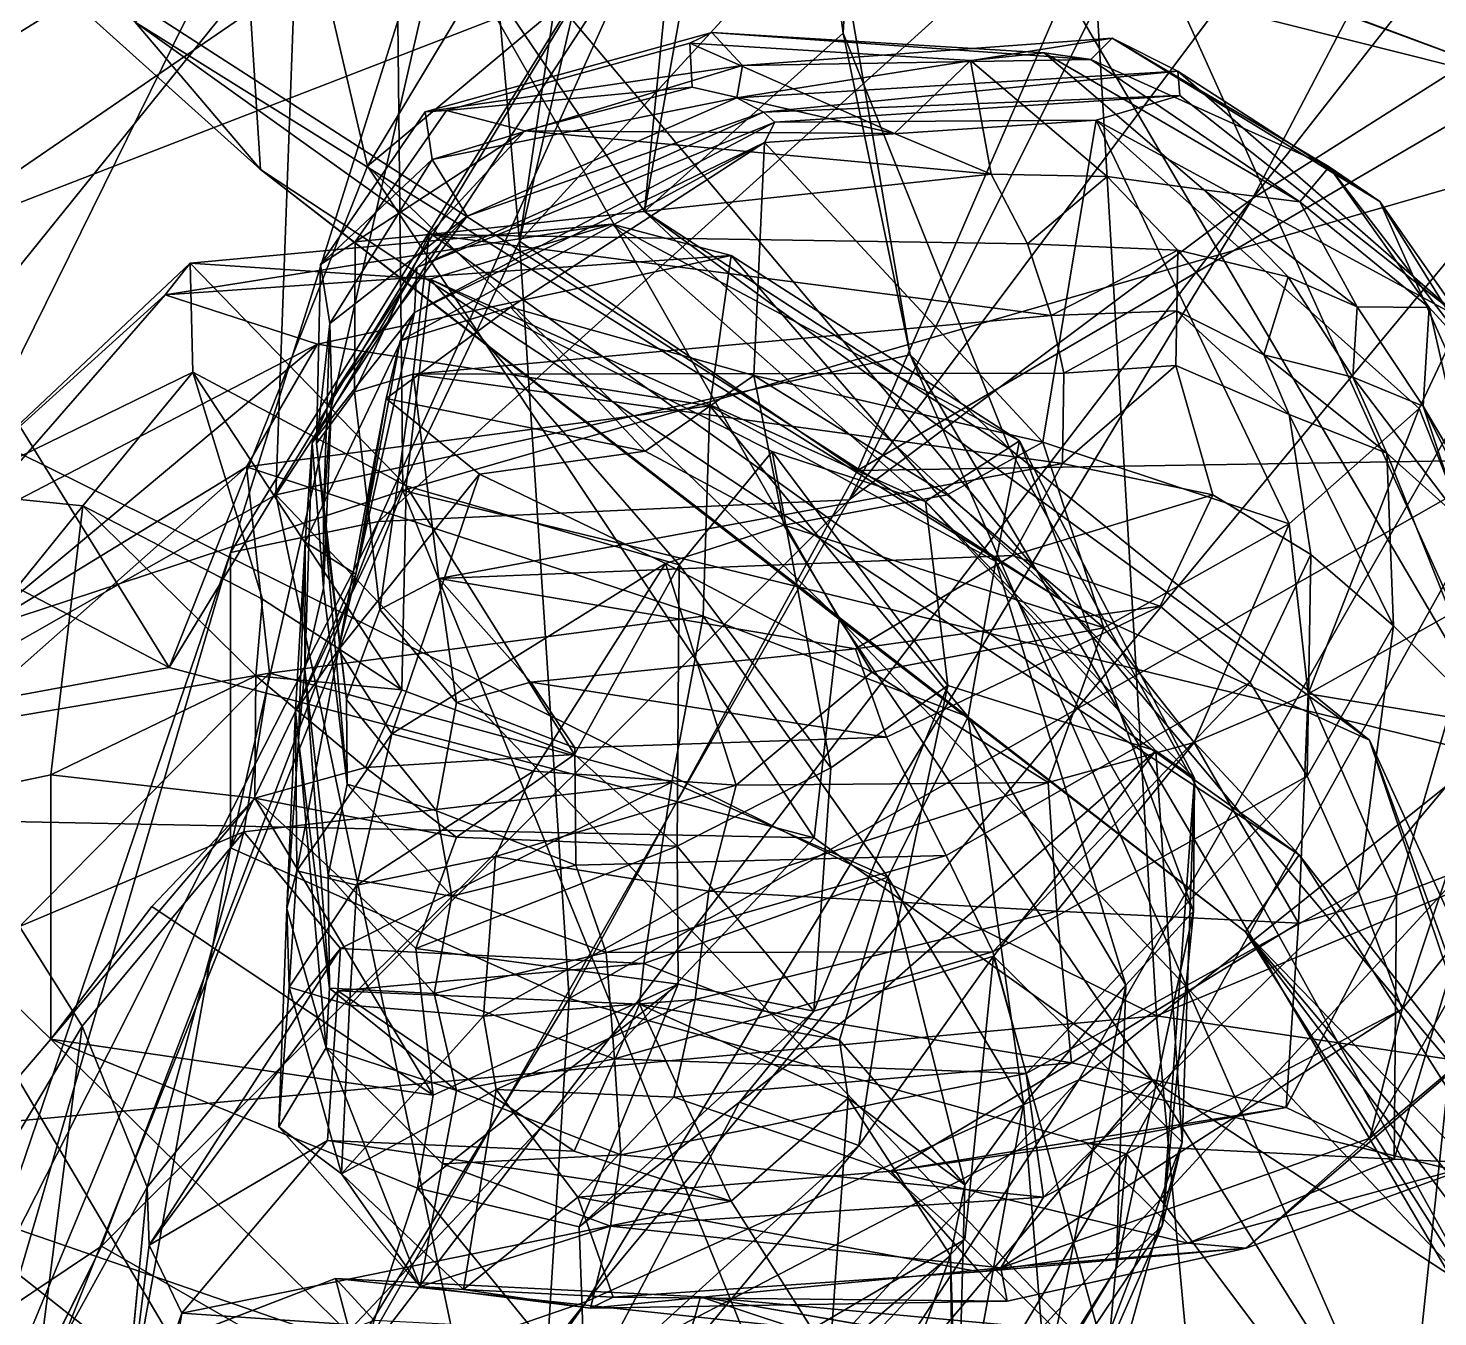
# Model space of a CAD drawing. Header units: metres. Extents: x -8 to 93, y -165 to 99.
# Drawn here: x 24.91 to 35.07, y -100.46 to -91.17 of the extents above; entities that cross this region are included whole.
import ezdxf

# ---------------------------------------------------------------- set-up
doc = ezdxf.new("R2010")
doc.units = ezdxf.units.M

msp = doc.modelspace()

# ---------------------------------------------------------------- linework, layer by layer
at = {"layer": 'jaw_half'}
for points in [[(28.153, -89.287, 206.542), (28.454, -92.707, 210.636), (30.866, -82.381, 209.168)], [(30.866, -82.381, 209.168), (28.454, -92.707, 210.636), (29.703, -84.334, 212.963)], [(33.737, -92.401, 184.284), (36.724, -86.699, 187.786), (41.643, -82.309, 186.475)], [(37.469, -90.035, 182.286), (33.737, -92.401, 184.284), (41.643, -82.309, 186.475)], [(29.703, -84.334, 212.963), (28.454, -92.707, 210.636), (34.433, -86.183, 214.746)], [(34.433, -86.183, 214.746), (28.454, -92.707, 210.636), (30.89, -94.36, 211.954)], [(34.433, -86.183, 214.746), (30.89, -94.36, 211.954), (38.716, -89.785, 213.722)], [(36.724, -86.699, 187.786), (30.83, -94.573, 188.127), (33.483, -89.269, 192.529)], [(33.737, -92.401, 184.284), (30.83, -94.573, 188.127), (36.724, -86.699, 187.786)], [(29.929, -89.212, 200.049), (26.369, -94.951, 202.457), (28.153, -89.287, 206.542)], [(27.437, -94.728, 196.573), (26.369, -94.951, 202.457), (29.929, -89.212, 200.049)], [(26.369, -94.951, 202.457), (26.371, -97.079, 207.033), (28.153, -89.287, 206.542)], [(28.153, -89.287, 206.542), (26.371, -97.079, 207.033), (28.454, -92.707, 210.636)], [(33.483, -89.269, 192.529), (27.437, -94.728, 196.573), (29.929, -89.212, 200.049)], [(30.83, -94.573, 188.127), (27.437, -94.728, 196.573), (33.483, -89.269, 192.529)], [(38.716, -89.785, 213.722), (30.89, -94.36, 211.954), (35.621, -94.283, 212.066)], [(37.469, -90.035, 182.286), (28.937, -100.349, 179.607), (33.737, -92.401, 184.284)], [(37.469, -90.035, 182.286), (32.484, -98.751, 177.329), (28.937, -100.349, 179.607)], [(37.469, -90.035, 182.286), (43.108, -90.259, 181.487), (32.484, -98.751, 177.329)], [(43.108, -90.259, 181.487), (37.556, -99.972, 175.947), (32.484, -98.751, 177.329)], [(27.188, -100.953, 183.676), (30.83, -94.573, 188.127), (33.737, -92.401, 184.284)], [(28.937, -100.349, 179.607), (27.188, -100.953, 183.676), (33.737, -92.401, 184.284)], [(26.371, -97.079, 207.033), (28.81, -98.165, 210.604), (28.454, -92.707, 210.636)], [(28.454, -92.707, 210.636), (28.81, -98.165, 210.604), (30.89, -94.36, 211.954)], [(35.621, -94.283, 212.066), (30.89, -94.36, 211.954), (28.81, -98.165, 210.604)], [(35.621, -94.283, 212.066), (28.81, -98.165, 210.604), (32.828, -99.284, 211.459)], [(35.621, -94.283, 212.066), (32.828, -99.284, 211.459), (34.81, -101.933, 210.349)], [(35.621, -94.283, 212.066), (34.81, -101.933, 210.349), (37.586, -95.423, 211.155)], [(30.83, -94.573, 188.127), (25.439, -99.949, 191.811), (27.437, -94.728, 196.573)], [(27.188, -100.953, 183.676), (25.439, -99.949, 191.811), (30.83, -94.573, 188.127)], [(27.437, -94.728, 196.573), (24.44, -100.619, 198.454), (26.369, -94.951, 202.457)], [(25.439, -99.949, 191.811), (24.44, -100.619, 198.454), (27.437, -94.728, 196.573)], [(26.369, -94.951, 202.457), (24.255, -102.177, 203.079), (26.371, -97.079, 207.033)], [(24.44, -100.619, 198.454), (24.255, -102.177, 203.079), (26.369, -94.951, 202.457)], [(37.586, -95.423, 211.155), (34.81, -101.933, 210.349), (38.03, -102.414, 207.147)], [(24.255, -102.177, 203.079), (25.066, -104.296, 206.642), (26.371, -97.079, 207.033)], [(25.066, -104.296, 206.642), (28.81, -98.165, 210.604), (26.371, -97.079, 207.033)], [(28.81, -98.165, 210.604), (25.066, -104.296, 206.642), (28.265, -106.946, 207.536)], [(28.81, -98.165, 210.604), (28.265, -106.946, 207.536), (32.828, -99.284, 211.459)], [(32.484, -98.751, 177.329), (22.696, -109.317, 174.711), (28.937, -100.349, 179.607)], [(32.484, -98.751, 177.329), (26.175, -108.386, 171.943), (22.696, -109.317, 174.711)], [(32.484, -98.751, 177.329), (37.556, -99.972, 175.947), (26.175, -108.386, 171.943)], [(32.828, -99.284, 211.459), (28.265, -106.946, 207.536), (31.911, -109.213, 207.764)], [(32.828, -99.284, 211.459), (31.911, -109.213, 207.764), (34.81, -101.933, 210.349)], [(19.814, -111.262, 185.693), (19.932, -111.103, 192.665), (25.439, -99.949, 191.811)], [(27.188, -100.953, 183.676), (19.814, -111.262, 185.693), (25.439, -99.949, 191.811)], [(25.439, -99.949, 191.811), (19.932, -111.103, 192.665), (24.44, -100.619, 198.454)], [(37.556, -99.972, 175.947), (30.328, -110.686, 169.697), (26.175, -108.386, 171.943)], [(37.556, -99.972, 175.947), (34.095, -113.192, 172.239), (30.328, -110.686, 169.697)], [(37.556, -99.972, 175.947), (40.75, -102.835, 177.748), (34.095, -113.192, 172.239)], [(28.937, -100.349, 179.607), (20.31, -111.181, 179.978), (27.188, -100.953, 183.676)], [(22.696, -109.317, 174.711), (20.31, -111.181, 179.978), (28.937, -100.349, 179.607)]]:
    msp.add_3dface(points, dxfattribs=at)
at = {"layer": 'skull_half'}
for points in [[(30.588, -80.084, 252.502), (26.714, -88.598, 260.069), (29.354, -92.494, 256.119)], [(31.299, -81.711, 249.337), (30.588, -80.084, 252.502), (29.354, -92.494, 256.119)], [(31.299, -81.711, 249.337), (29.354, -92.494, 256.119), (30.787, -91.209, 251.433)], [(30.46, -88.79, 248.511), (31.299, -81.711, 249.337), (30.787, -91.209, 251.433)], [(32.17, -83.438, 401.637), (15.452, -89.586, 404.589), (33.044, -98.29, 395.14)], [(32.17, -83.438, 401.637), (33.044, -98.29, 395.14), (51.403, -90.619, 388.481)], [(38.333, -84.023, 284.038), (35.757, -91.573, 291.734), (32.514, -90.372, 290.3)], [(31.806, -84.778, 281.526), (27.357, -92.167, 288.295), (26.292, -87.602, 282.008)], [(31.806, -84.778, 281.526), (28.928, -90.852, 289.883), (27.357, -92.167, 288.295)], [(26.819, -84.901, 309.548), (22.479, -92.664, 311.38), (23.379, -86.82, 309.519)], [(26.819, -84.901, 309.548), (27.56, -89.527, 312.601), (22.479, -92.664, 311.38)], [(37.454, -91.974, 302.574), (35.31, -88.004, 312.552), (32.3, -85.489, 304.161)], [(32.36, -89.102, 299.824), (37.454, -91.974, 302.574), (32.3, -85.489, 304.161)], [(22.949, -88.925, 278.037), (26.292, -87.602, 282.008), (26.585, -92.192, 281.422)], [(26.292, -87.602, 282.008), (27.357, -92.167, 288.295), (30.757, -95.433, 284.713)], [(26.292, -87.602, 282.008), (30.757, -95.433, 284.713), (26.585, -92.192, 281.422)], [(35.31, -88.004, 312.552), (36.798, -91.852, 315.253), (27.56, -89.527, 312.601)], [(32.365, -95.297, 261.974), (26.714, -88.598, 260.069), (25.782, -91.052, 265.333)], [(29.354, -92.494, 256.119), (26.714, -88.598, 260.069), (32.365, -95.297, 261.974)], [(30.46, -88.79, 248.511), (26.697, -94.535, 240.429), (26.883, -89.412, 247.887)], [(31.268, -93.526, 241.675), (26.697, -94.535, 240.429), (30.46, -88.79, 248.511)], [(31.268, -93.526, 241.675), (30.46, -88.79, 248.511), (30.787, -91.209, 251.433)], [(26.585, -92.192, 281.422), (25.683, -91.13, 275.076), (22.949, -88.925, 278.037)], [(31.95, -90.152, 293.46), (35.774, -96.667, 294.446), (32.36, -89.102, 299.824)], [(37.454, -91.974, 302.574), (32.36, -89.102, 299.824), (35.774, -96.667, 294.446)], [(26.883, -89.412, 247.887), (23.443, -96.389, 242.948), (21.008, -90.663, 247.837)], [(26.697, -94.535, 240.429), (23.443, -96.389, 242.948), (26.883, -89.412, 247.887)], [(15.452, -89.586, 404.589), (15.957, -99.866, 400.096), (33.044, -98.29, 395.14)], [(27.56, -89.527, 312.601), (22.074, -96.325, 312.133), (22.479, -92.664, 311.38)], [(27.56, -89.527, 312.601), (27.611, -94.505, 315.294), (22.074, -96.325, 312.133)], [(27.56, -89.527, 312.601), (36.798, -91.852, 315.253), (27.611, -94.505, 315.294)], [(28.274, -89.845, 293.046), (24.498, -90.981, 296.39), (24.044, -92.741, 294.83)], [(28.928, -90.852, 289.883), (28.274, -89.845, 293.046), (24.044, -92.741, 294.83)], [(31.95, -90.152, 293.46), (35.757, -91.573, 291.734), (35.774, -96.667, 294.446)], [(35.757, -91.573, 291.734), (31.95, -90.152, 293.46), (32.514, -90.372, 290.3)], [(51.403, -90.619, 388.481), (33.044, -98.29, 395.14), (53.764, -101.363, 382.024)], [(28.928, -90.852, 289.883), (24.044, -92.741, 294.83), (25.929, -95.779, 291.264)], [(27.357, -92.167, 288.295), (28.928, -90.852, 289.883), (25.929, -95.779, 291.264)], [(32.365, -95.297, 261.974), (25.782, -91.052, 265.333), (25.683, -91.13, 275.076)], [(34.072, -97.131, 267.614), (32.365, -95.297, 261.974), (25.683, -91.13, 275.076)], [(34.072, -97.131, 267.614), (25.683, -91.13, 275.076), (26.585, -92.192, 281.422)], [(31.988, -94.207, 245.912), (30.787, -91.209, 251.433), (29.354, -92.494, 256.119)], [(31.268, -93.526, 241.675), (30.787, -91.209, 251.433), (31.988, -94.207, 245.912)], [(36.798, -91.852, 315.253), (35.919, -96.528, 317.5), (27.611, -94.505, 315.294)], [(27.357, -92.167, 288.295), (25.929, -95.779, 291.264), (30.578, -97.008, 288.099)], [(33.686, -97.684, 274.958), (26.585, -92.192, 281.422), (30.757, -95.433, 284.713)], [(34.072, -97.131, 267.614), (26.585, -92.192, 281.422), (33.686, -97.684, 274.958)], [(30.757, -95.433, 284.713), (27.357, -92.167, 288.295), (30.578, -97.008, 288.099)], [(34.579, -96.303, 248.48), (29.354, -92.494, 256.119), (32.365, -95.297, 261.974)], [(34.579, -96.303, 248.48), (31.988, -94.207, 245.912), (29.354, -92.494, 256.119)], [(19.886, -92.611, 297.983), (25.929, -95.779, 291.264), (24.044, -92.741, 294.83)], [(25.929, -95.779, 291.264), (19.886, -92.611, 297.983), (20.394, -96.8, 296.939)], [(31.268, -93.526, 241.675), (35.96, -104.245, 234.416), (26.697, -94.535, 240.429)], [(31.268, -93.526, 241.675), (37.307, -103.824, 235.586), (35.96, -104.245, 234.416)], [(37.307, -103.824, 235.586), (31.268, -93.526, 241.675), (31.988, -94.207, 245.912)], [(37.307, -103.824, 235.586), (31.988, -94.207, 245.912), (34.579, -96.303, 248.48)], [(27.611, -94.505, 315.294), (23.648, -104.401, 316.951), (22.074, -96.325, 312.133)], [(29.108, -105.977, 233.234), (23.443, -96.389, 242.948), (26.697, -94.535, 240.429)], [(27.611, -94.505, 315.294), (30.716, -102.168, 320.492), (23.648, -104.401, 316.951)], [(26.697, -94.535, 240.429), (35.96, -104.245, 234.416), (29.108, -105.977, 233.234)], [(27.611, -94.505, 315.294), (35.919, -96.528, 317.5), (30.716, -102.168, 320.492)], [(36.213, -99.886, 253.377), (32.365, -95.297, 261.974), (34.072, -97.131, 267.614)], [(34.579, -96.303, 248.48), (32.365, -95.297, 261.974), (36.213, -99.886, 253.377)], [(30.757, -95.433, 284.713), (30.578, -97.008, 288.099), (33.017, -98.753, 286.223)], [(35.324, -100.268, 282.229), (30.757, -95.433, 284.713), (33.017, -98.753, 286.223)], [(33.686, -97.684, 274.958), (30.757, -95.433, 284.713), (35.324, -100.268, 282.229)], [(25.929, -95.779, 291.264), (20.394, -96.8, 296.939), (30.578, -97.008, 288.099)], [(37.307, -103.824, 235.586), (34.579, -96.303, 248.48), (37.627, -105.339, 239.834)], [(37.627, -105.339, 239.834), (34.579, -96.303, 248.48), (36.213, -99.886, 253.377)], [(23.443, -96.389, 242.948), (29.108, -105.977, 233.234), (24.645, -107.017, 234.941)], [(35.919, -96.528, 317.5), (37.73, -105.309, 321.405), (30.716, -102.168, 320.492)], [(24.989, -102.928, 290.883), (20.394, -96.8, 296.939), (20.408, -108.254, 295.712)], [(20.394, -96.8, 296.939), (24.989, -102.928, 290.883), (30.578, -97.008, 288.099)], [(30.578, -97.008, 288.099), (24.989, -102.928, 290.883), (33.017, -98.753, 286.223)], [(38.394, -103.928, 258.84), (34.072, -97.131, 267.614), (33.686, -97.684, 274.958)], [(36.213, -99.886, 253.377), (34.072, -97.131, 267.614), (38.394, -103.928, 258.84)], [(40.806, -105.058, 273.017), (33.686, -97.684, 274.958), (35.324, -100.268, 282.229)], [(41.459, -106.949, 263.367), (33.686, -97.684, 274.958), (40.806, -105.058, 273.017)], [(38.394, -103.928, 258.84), (33.686, -97.684, 274.958), (41.459, -106.949, 263.367)], [(33.044, -98.29, 395.14), (15.957, -99.866, 400.096), (34.044, -109.155, 389.662)], [(33.044, -98.29, 395.14), (34.044, -109.155, 389.662), (53.764, -101.363, 382.024)], [(33.017, -98.753, 286.223), (24.989, -102.928, 290.883), (27.091, -105.779, 288.325)], [(33.017, -98.753, 286.223), (27.091, -105.779, 288.325), (35.094, -102.06, 283.762)], [(35.324, -100.268, 282.229), (33.017, -98.753, 286.223), (35.094, -102.06, 283.762)], [(15.957, -99.866, 400.096), (16.493, -110.781, 395.325), (34.044, -109.155, 389.662)]]:
    msp.add_3dface(points, dxfattribs=at)
at = {"layer": 'teeth_lower_half', "invisible_edges": 1}
for points in [[(29.84, -91.205, 213.052), (27.927, -91.767, 211.166), (27.772, -91.777, 212.556)], [(27.927, -91.767, 211.166), (29.84, -91.205, 213.052), (29.681, -91.282, 211.566)], [(29.84, -91.205, 213.052), (31.704, -91.405, 211.534), (29.681, -91.282, 211.566)], [(31.704, -91.405, 211.534), (29.84, -91.205, 213.052), (32.235, -91.35, 213.034)], [(32.235, -91.35, 213.034), (32.689, -92.241, 211.387), (31.704, -91.405, 211.534)], [(32.689, -92.241, 211.387), (32.235, -91.35, 213.034), (33.386, -92.337, 212.831)], [(27.927, -91.767, 211.166), (27.018, -92.876, 212.176), (27.772, -91.777, 212.556)], [(27.018, -92.876, 212.176), (27.927, -91.767, 211.166), (27.269, -92.712, 210.929)], [(33.386, -92.337, 212.831), (33.199, -92.773, 211.408), (32.689, -92.241, 211.387)], [(33.199, -92.773, 211.408), (33.386, -92.337, 212.831), (33.993, -92.965, 212.867)], [(27.269, -92.712, 210.929), (26.991, -94.165, 211.835), (27.018, -92.876, 212.176)], [(26.991, -94.165, 211.835), (27.269, -92.712, 210.929), (27.264, -93.794, 210.548)], [(34.001, -93.956, 212.544), (33.45, -94.537, 211.338), (33.185, -93.603, 211.098)], [(27.264, -93.794, 210.548), (27.206, -96.011, 211.828), (26.991, -94.165, 211.835)], [(27.206, -96.011, 211.828), (27.264, -93.794, 210.548), (27.446, -95.363, 210.546)], [(33.45, -94.537, 211.338), (34.001, -93.956, 212.544), (34.158, -94.967, 212.558)], [(28.164, -94.387, 220.957), (30.359, -94.755, 220.324), (29.359, -94.222, 220.753)], [(30.359, -94.755, 220.324), (28.164, -94.387, 220.957), (29.506, -95.03, 220.409)], [(33.45, -94.537, 211.338), (33.721, -95.889, 212.484), (33.07, -95.337, 211.273)], [(33.721, -95.889, 212.484), (33.45, -94.537, 211.338), (34.158, -94.967, 212.558)], [(27.041, -95.208, 214.341), (27.073, -97.276, 214.234), (26.906, -95.791, 215.592)], [(27.073, -97.276, 214.234), (27.041, -95.208, 214.341), (27.21, -96.622, 212.964)], [(27.446, -95.363, 210.546), (27.856, -96.812, 211.822), (27.206, -96.011, 211.828)], [(27.856, -96.812, 211.822), (27.446, -95.363, 210.546), (28, -96.032, 210.522)], [(33.07, -95.337, 211.273), (31.528, -97.135, 212.447), (31.099, -96.282, 211.013)], [(31.528, -97.135, 212.447), (33.07, -95.337, 211.273), (33.721, -95.889, 212.484)], [(28, -96.032, 210.522), (28.86, -97.204, 211.733), (27.856, -96.812, 211.822)], [(28.86, -97.204, 211.733), (28, -96.032, 210.522), (28.851, -96.359, 210.44)], [(31.099, -96.282, 211.013), (28.86, -97.204, 211.733), (28.851, -96.359, 210.44)], [(28.86, -97.204, 211.733), (31.099, -96.282, 211.013), (31.528, -97.135, 212.447)], [(27.126, -100.183, 209.355), (25.838, -101.086, 205.921), (25.313, -100.88, 208.471)], [(25.838, -101.086, 205.921), (27.126, -100.183, 209.355), (27.405, -100.486, 206.67)], [(29.758, -100.315, 210.366), (27.405, -100.486, 206.67), (27.126, -100.183, 209.355)], [(27.405, -100.486, 206.67), (29.758, -100.315, 210.366), (29.675, -100.604, 207.513)], [(29.758, -100.315, 210.366), (31.631, -100.923, 207.9), (29.675, -100.604, 207.513)], [(31.631, -100.923, 207.9), (29.758, -100.315, 210.366), (32, -100.703, 210.601)]]:
    msp.add_3dface(points, dxfattribs=at)
at = {"layer": 'teeth_lower_half'}
for points in [[(30.061, -91.441, 214.321), (29.84, -91.205, 213.052), (27.772, -91.777, 212.556)], [(32.572, -91.398, 214.097), (29.84, -91.205, 213.052), (30.061, -91.441, 214.321)], [(32.572, -91.398, 214.097), (32.235, -91.35, 213.034), (29.84, -91.205, 213.052)], [(29.697, -91.599, 210.986), (27.927, -91.767, 211.166), (29.681, -91.282, 211.566)], [(31.156, -91.932, 210.916), (29.697, -91.599, 210.986), (29.681, -91.282, 211.566)], [(31.704, -91.405, 211.534), (31.156, -91.932, 210.916), (29.681, -91.282, 211.566)], [(32.726, -91.245, 215.632), (30.061, -91.441, 214.321), (30.019, -91.676, 215.678)], [(33.199, -91.482, 216.934), (32.726, -91.245, 215.632), (30.019, -91.676, 215.678)], [(32.726, -91.245, 215.632), (32.572, -91.398, 214.097), (30.061, -91.441, 214.321)], [(34.289, -92.173, 215.389), (32.572, -91.398, 214.097), (32.726, -91.245, 215.632)], [(34.655, -92.423, 216.656), (32.726, -91.245, 215.632), (33.199, -91.482, 216.934)], [(34.655, -92.423, 216.656), (34.289, -92.173, 215.389), (32.726, -91.245, 215.632)], [(30.061, -91.441, 214.321), (27.772, -91.777, 212.556), (27.824, -92.12, 213.765)], [(30.061, -91.441, 214.321), (27.824, -92.12, 213.765), (30.019, -91.676, 215.678)], [(31.704, -91.405, 211.534), (31.853, -92.225, 210.983), (31.156, -91.932, 210.916)], [(31.704, -91.405, 211.534), (32.689, -92.241, 211.387), (31.853, -92.225, 210.983)], [(34.078, -92.424, 213.828), (32.235, -91.35, 213.034), (32.572, -91.398, 214.097)], [(34.078, -92.424, 213.828), (33.386, -92.337, 212.831), (32.235, -91.35, 213.034)], [(34.289, -92.173, 215.389), (34.078, -92.424, 213.828), (32.572, -91.398, 214.097)], [(33.199, -91.482, 216.934), (30.019, -91.676, 215.678), (30.213, -91.778, 216.899)], [(33.212, -91.659, 218.474), (33.199, -91.482, 216.934), (30.213, -91.778, 216.899)], [(35.244, -93.266, 217.886), (33.199, -91.482, 216.934), (33.212, -91.659, 218.474)], [(35.244, -93.266, 217.886), (34.655, -92.423, 216.656), (33.199, -91.482, 216.934)], [(29.697, -91.599, 210.986), (28.492, -91.912, 210.745), (27.927, -91.767, 211.166)], [(29.697, -91.599, 210.986), (31.156, -91.932, 210.916), (28.492, -91.912, 210.745)], [(30.019, -91.676, 215.678), (27.824, -92.12, 213.765), (28.077, -92.527, 215.099)], [(30.213, -91.778, 216.899), (30.019, -91.676, 215.678), (28.077, -92.527, 215.099)], [(33.212, -91.659, 218.474), (30.213, -91.778, 216.899), (30.294, -91.85, 218.404)], [(33.212, -91.659, 218.474), (30.294, -91.85, 218.404), (32.61, -91.836, 219.306)], [(35.244, -93.266, 217.886), (33.212, -91.659, 218.474), (32.61, -91.836, 219.306)], [(27.018, -92.876, 212.176), (27.824, -92.12, 213.765), (27.772, -91.777, 212.556)], [(27.927, -91.767, 211.166), (28.492, -91.912, 210.745), (27.269, -92.712, 210.929)], [(30.294, -91.85, 218.404), (27.696, -93.223, 218.266), (30.219, -91.996, 219.565)], [(30.294, -91.85, 218.404), (27.712, -92.897, 216.238), (27.696, -93.223, 218.266)], [(30.213, -91.778, 216.899), (28.077, -92.527, 215.099), (27.712, -92.897, 216.238)], [(30.294, -91.85, 218.404), (30.213, -91.778, 216.899), (27.712, -92.897, 216.238)], [(32.61, -91.836, 219.306), (30.294, -91.85, 218.404), (30.219, -91.996, 219.565)], [(32.61, -91.836, 219.306), (30.219, -91.996, 219.565), (32.226, -94.157, 220.57)], [(32.61, -91.836, 219.306), (32.226, -94.157, 220.57), (34, -94.746, 220.186)], [(35.244, -93.266, 217.886), (32.61, -91.836, 219.306), (34.937, -93.913, 219.155)], [(32.61, -91.836, 219.306), (34, -94.746, 220.186), (34.937, -93.913, 219.155)], [(28.492, -91.912, 210.745), (27.802, -92.66, 210.538), (27.269, -92.712, 210.929)], [(28.492, -91.912, 210.745), (31.853, -92.225, 210.983), (27.802, -92.66, 210.538)], [(28.492, -91.912, 210.745), (31.156, -91.932, 210.916), (31.853, -92.225, 210.983)], [(30.219, -91.996, 219.565), (27.696, -93.223, 218.266), (27.594, -93.426, 219.599)], [(30.219, -91.996, 219.565), (27.594, -93.426, 219.599), (28.389, -93.184, 220.554)], [(30.219, -91.996, 219.565), (28.389, -93.184, 220.554), (30.143, -93.677, 220.604)], [(30.219, -91.996, 219.565), (30.143, -93.677, 220.604), (32.226, -94.157, 220.57)], [(27.018, -92.876, 212.176), (27.087, -93.3, 213.419), (27.824, -92.12, 213.765)], [(27.087, -93.3, 213.419), (28.077, -92.527, 215.099), (27.824, -92.12, 213.765)], [(31.853, -92.225, 210.983), (32.116, -92.728, 210.948), (27.802, -92.66, 210.538)], [(31.853, -92.225, 210.983), (32.689, -92.241, 211.387), (32.116, -92.728, 210.948)], [(32.689, -92.241, 211.387), (33.199, -92.773, 211.408), (32.116, -92.728, 210.948)], [(34.078, -92.424, 213.828), (34.289, -92.173, 215.389), (35.011, -93.185, 215.338)], [(34.289, -92.173, 215.389), (34.655, -92.423, 216.656), (35.384, -93.596, 216.627)], [(35.011, -93.185, 215.338), (34.289, -92.173, 215.389), (35.384, -93.596, 216.627)], [(33.386, -92.337, 212.831), (34.078, -92.424, 213.828), (34.49, -93.18, 213.858)], [(33.386, -92.337, 212.831), (34.49, -93.18, 213.858), (33.993, -92.965, 212.867)], [(34.078, -92.424, 213.828), (35.011, -93.185, 215.338), (34.49, -93.18, 213.858)], [(34.655, -92.423, 216.656), (35.244, -93.266, 217.886), (35.612, -94.559, 217.743)], [(35.384, -93.596, 216.627), (34.655, -92.423, 216.656), (35.612, -94.559, 217.743)], [(27.087, -93.3, 213.419), (27.1, -93.827, 214.748), (28.077, -92.527, 215.099)], [(27.1, -93.827, 214.748), (27.712, -92.897, 216.238), (28.077, -92.527, 215.099)], [(27.802, -92.66, 210.538), (27.686, -93.666, 210.261), (27.264, -93.794, 210.548)], [(27.802, -92.66, 210.538), (27.264, -93.794, 210.548), (27.269, -92.712, 210.929)], [(27.802, -92.66, 210.538), (32.285, -93.243, 210.868), (27.686, -93.666, 210.261)], [(27.802, -92.66, 210.538), (32.116, -92.728, 210.948), (32.285, -93.243, 210.868)], [(32.116, -92.728, 210.948), (33.199, -92.773, 211.408), (32.285, -93.243, 210.868)], [(33.199, -92.773, 211.408), (33.192, -93.211, 211.225), (32.285, -93.243, 210.868)], [(33.192, -93.211, 211.225), (33.199, -92.773, 211.408), (33.818, -93.527, 212.695)], [(33.199, -92.773, 211.408), (33.993, -92.965, 212.867), (33.818, -93.527, 212.695)], [(27.1, -93.827, 214.748), (26.959, -94.162, 216.093), (27.712, -92.897, 216.238)], [(26.959, -94.162, 216.093), (27.696, -93.223, 218.266), (27.712, -92.897, 216.238)], [(26.991, -94.165, 211.835), (27.087, -93.3, 213.419), (27.018, -92.876, 212.176)], [(33.818, -93.527, 212.695), (33.993, -92.965, 212.867), (34.459, -93.689, 213.713)], [(33.993, -92.965, 212.867), (34.49, -93.18, 213.858), (34.459, -93.689, 213.713)], [(26.959, -94.162, 216.093), (26.909, -94.878, 217.109), (27.696, -93.223, 218.266)], [(26.909, -94.878, 217.109), (27.273, -95.108, 218.934), (27.696, -93.223, 218.266)], [(27.696, -93.223, 218.266), (27.273, -95.108, 218.934), (27.594, -93.426, 219.599)], [(28.389, -93.184, 220.554), (27.594, -93.426, 219.599), (27.492, -93.842, 220.646)], [(28.389, -93.184, 220.554), (27.492, -93.842, 220.646), (29.359, -94.222, 220.753)], [(32.285, -93.243, 210.868), (32.377, -93.659, 210.73), (27.686, -93.666, 210.261)], [(28.389, -93.184, 220.554), (29.359, -94.222, 220.753), (30.143, -93.677, 220.604)], [(33.192, -93.211, 211.225), (32.377, -93.659, 210.73), (32.285, -93.243, 210.868)], [(33.192, -93.211, 211.225), (33.185, -93.603, 211.098), (32.377, -93.659, 210.73)], [(33.185, -93.603, 211.098), (33.192, -93.211, 211.225), (34.001, -93.956, 212.544)], [(33.192, -93.211, 211.225), (33.818, -93.527, 212.695), (34.001, -93.956, 212.544)], [(34.459, -93.689, 213.713), (34.49, -93.18, 213.858), (34.967, -93.897, 215.074)], [(34.49, -93.18, 213.858), (35.011, -93.185, 215.338), (34.967, -93.897, 215.074)], [(35.244, -93.266, 217.886), (34.937, -93.913, 219.155), (35.456, -95.23, 219.166)], [(34.967, -93.897, 215.074), (35.011, -93.185, 215.338), (35.302, -94.464, 216.313)], [(35.011, -93.185, 215.338), (35.384, -93.596, 216.627), (35.302, -94.464, 216.313)], [(26.991, -94.165, 211.835), (27.041, -94.667, 213.04), (27.087, -93.3, 213.419)], [(27.041, -94.667, 213.04), (27.1, -93.827, 214.748), (27.087, -93.3, 213.419)], [(27.273, -95.108, 218.934), (27.492, -93.842, 220.646), (27.594, -93.426, 219.599)], [(33.818, -93.527, 212.695), (34.459, -93.689, 213.713), (34.705, -94.236, 213.621)], [(34.001, -93.956, 212.544), (33.818, -93.527, 212.695), (34.705, -94.236, 213.621)], [(27.686, -93.666, 210.261), (27.446, -95.363, 210.546), (27.264, -93.794, 210.548)], [(27.686, -93.666, 210.261), (27.872, -95.139, 210.249), (27.446, -95.363, 210.546)], [(32.377, -93.659, 210.73), (32.368, -94.31, 210.722), (27.686, -93.666, 210.261)], [(27.686, -93.666, 210.261), (32.368, -94.31, 210.722), (27.872, -95.139, 210.249)], [(30.143, -93.677, 220.604), (29.359, -94.222, 220.753), (30.359, -94.755, 220.324)], [(30.143, -93.677, 220.604), (30.359, -94.755, 220.324), (31.535, -94.537, 220.613)], [(30.143, -93.677, 220.604), (31.535, -94.537, 220.613), (32.226, -94.157, 220.57)], [(33.185, -93.603, 211.098), (33.45, -94.537, 211.338), (32.368, -94.31, 210.722)], [(33.185, -93.603, 211.098), (32.368, -94.31, 210.722), (32.377, -93.659, 210.73)], [(34.459, -93.689, 213.713), (34.967, -93.897, 215.074), (35.242, -94.715, 214.9)], [(34.705, -94.236, 213.621), (34.459, -93.689, 213.713), (35.242, -94.715, 214.9)], [(27.041, -95.208, 214.341), (26.959, -94.162, 216.093), (27.1, -93.827, 214.748)], [(27.041, -94.667, 213.04), (27.041, -95.208, 214.341), (27.1, -93.827, 214.748)], [(27.273, -95.108, 218.934), (27.148, -95.653, 220.072), (27.492, -93.842, 220.646)], [(27.492, -93.842, 220.646), (27.148, -95.653, 220.072), (28.164, -94.387, 220.957)], [(27.492, -93.842, 220.646), (28.164, -94.387, 220.957), (29.359, -94.222, 220.753)], [(34.937, -93.913, 219.155), (34, -94.746, 220.186), (34.139, -95.971, 219.766)], [(34.001, -93.956, 212.544), (34.705, -94.236, 213.621), (34.754, -95.481, 213.577)], [(34.001, -93.956, 212.544), (34.754, -95.481, 213.577), (34.158, -94.967, 212.558)], [(34.937, -93.913, 219.155), (34.139, -95.971, 219.766), (35.456, -95.23, 219.166)], [(34.967, -93.897, 215.074), (35.302, -94.464, 216.313), (35.686, -95.343, 216.234)], [(35.242, -94.715, 214.9), (34.967, -93.897, 215.074), (35.686, -95.343, 216.234)], [(27.041, -95.208, 214.341), (26.906, -95.791, 215.592), (26.959, -94.162, 216.093)], [(26.906, -95.791, 215.592), (26.909, -94.878, 217.109), (26.959, -94.162, 216.093)], [(27.206, -96.011, 211.828), (27.041, -94.667, 213.04), (26.991, -94.165, 211.835)], [(32.226, -94.157, 220.57), (31.535, -94.537, 220.613), (32.665, -95.494, 220.307)], [(32.226, -94.157, 220.57), (32.665, -95.494, 220.307), (34, -94.746, 220.186)], [(34.705, -94.236, 213.621), (35.242, -94.715, 214.9), (35.491, -96.211, 214.64)], [(34.754, -95.481, 213.577), (34.705, -94.236, 213.621), (35.491, -96.211, 214.64)], [(27.148, -95.653, 220.072), (27.533, -96.258, 220.832), (28.164, -94.387, 220.957)], [(28.164, -94.387, 220.957), (27.533, -96.258, 220.832), (29.506, -95.03, 220.409)], [(32.368, -94.31, 210.722), (32.006, -94.973, 210.721), (27.872, -95.139, 210.249)], [(32.368, -94.31, 210.722), (33.45, -94.537, 211.338), (32.006, -94.973, 210.721)], [(31.535, -94.537, 220.613), (30.359, -94.755, 220.324), (32.665, -95.494, 220.307)], [(33.45, -94.537, 211.338), (33.07, -95.337, 211.273), (32.006, -94.973, 210.721)], [(27.206, -96.011, 211.828), (27.21, -96.622, 212.964), (27.041, -94.667, 213.04)], [(27.21, -96.622, 212.964), (27.041, -95.208, 214.341), (27.041, -94.667, 213.04)], [(30.359, -94.755, 220.324), (29.506, -95.03, 220.409), (30.992, -95.814, 220.158)], [(30.359, -94.755, 220.324), (30.992, -95.814, 220.158), (32.665, -95.494, 220.307)], [(34, -94.746, 220.186), (32.665, -95.494, 220.307), (33.317, -96.32, 219.56)], [(34, -94.746, 220.186), (33.317, -96.32, 219.56), (34.139, -95.971, 219.766)], [(26.86, -96.306, 216.566), (26.838, -96.094, 218.679), (26.909, -94.878, 217.109)], [(26.909, -94.878, 217.109), (26.838, -96.094, 218.679), (27.273, -95.108, 218.934)], [(26.906, -95.791, 215.592), (26.86, -96.306, 216.566), (26.909, -94.878, 217.109)], [(32.006, -94.973, 210.721), (30.874, -95.646, 210.672), (27.872, -95.139, 210.249)], [(32.006, -94.973, 210.721), (33.07, -95.337, 211.273), (30.874, -95.646, 210.672)], [(33.721, -95.889, 212.484), (34.158, -94.967, 212.558), (34.13, -96.563, 213.477)], [(34.158, -94.967, 212.558), (34.754, -95.481, 213.577), (34.13, -96.563, 213.477)], [(29.506, -95.03, 220.409), (27.533, -96.258, 220.832), (28.554, -96.527, 220.429)], [(29.506, -95.03, 220.409), (28.554, -96.527, 220.429), (30.015, -96.629, 219.892)], [(29.506, -95.03, 220.409), (30.015, -96.629, 219.892), (30.992, -95.814, 220.158)], [(26.838, -96.094, 218.679), (27.148, -95.653, 220.072), (27.273, -95.108, 218.934)], [(27.872, -95.139, 210.249), (28, -96.032, 210.522), (27.446, -95.363, 210.546)], [(27.872, -95.139, 210.249), (30.874, -95.646, 210.672), (28.534, -95.886, 210.291)], [(27.872, -95.139, 210.249), (28.534, -95.886, 210.291), (28, -96.032, 210.522)], [(35.456, -95.23, 219.166), (34.139, -95.971, 219.766), (35.148, -96.136, 218.779)], [(33.07, -95.337, 211.273), (31.099, -96.282, 211.013), (30.874, -95.646, 210.672)], [(32.665, -95.494, 220.307), (30.992, -95.814, 220.158), (32.265, -96.61, 219.426)], [(32.665, -95.494, 220.307), (32.265, -96.61, 219.426), (33.317, -96.32, 219.56)], [(34.13, -96.563, 213.477), (34.754, -95.481, 213.577), (34.5, -97.393, 214.469)], [(34.754, -95.481, 213.577), (35.491, -96.211, 214.64), (34.5, -97.393, 214.469)], [(26.838, -96.094, 218.679), (26.848, -97.245, 220.271), (27.148, -95.653, 220.072)], [(27.148, -95.653, 220.072), (26.848, -97.245, 220.271), (27.533, -96.258, 220.832)], [(30.874, -95.646, 210.672), (31.099, -96.282, 211.013), (28.534, -95.886, 210.291)], [(27.084, -98.092, 215.434), (26.86, -96.306, 216.566), (26.906, -95.791, 215.592)], [(27.073, -97.276, 214.234), (27.084, -98.092, 215.434), (26.906, -95.791, 215.592)], [(30.992, -95.814, 220.158), (30.015, -96.629, 219.892), (32.265, -96.61, 219.426)], [(28.534, -95.886, 210.291), (28.851, -96.359, 210.44), (28, -96.032, 210.522)], [(28.534, -95.886, 210.291), (31.099, -96.282, 211.013), (28.851, -96.359, 210.44)], [(33.721, -95.889, 212.484), (31.865, -97.828, 213.446), (31.528, -97.135, 212.447)], [(34.13, -96.563, 213.477), (31.865, -97.828, 213.446), (33.721, -95.889, 212.484)], [(27.856, -96.812, 211.822), (27.21, -96.622, 212.964), (27.206, -96.011, 211.828)], [(34.139, -95.971, 219.766), (33.317, -96.32, 219.56), (34.069, -97.622, 219.415)], [(34.139, -95.971, 219.766), (34.069, -97.622, 219.415), (34.775, -97.421, 219.351)], [(35.148, -96.136, 218.779), (34.139, -95.971, 219.766), (34.775, -97.421, 219.351)], [(26.86, -96.306, 216.566), (26.775, -97.518, 218.413), (26.838, -96.094, 218.679)], [(26.775, -97.518, 218.413), (26.848, -97.245, 220.271), (26.838, -96.094, 218.679)], [(34.5, -97.393, 214.469), (35.491, -96.211, 214.64), (34.816, -98.242, 215.43)], [(35.148, -96.136, 218.779), (34.775, -97.421, 219.351), (35.404, -97.177, 218.776)], [(35.491, -96.211, 214.64), (35.842, -96.96, 215.767), (34.816, -98.242, 215.43)], [(27.06, -98.522, 216.291), (26.775, -97.518, 218.413), (26.86, -96.306, 216.566)], [(27.533, -96.258, 220.832), (26.848, -97.245, 220.271), (27.281, -97.348, 220.394)], [(27.084, -98.092, 215.434), (27.06, -98.522, 216.291), (26.86, -96.306, 216.566)], [(27.533, -96.258, 220.832), (27.281, -97.348, 220.394), (28.554, -96.527, 220.429)], [(33.317, -96.32, 219.56), (32.265, -96.61, 219.426), (32.326, -97.536, 219.275)], [(33.317, -96.32, 219.56), (32.326, -97.536, 219.275), (34.069, -97.622, 219.415)], [(28.554, -96.527, 220.429), (27.281, -97.348, 220.394), (28.28, -97.141, 220.264)], [(28.554, -96.527, 220.429), (28.28, -97.141, 220.264), (30.015, -96.629, 219.892)], [(27.965, -97.427, 212.953), (27.073, -97.276, 214.234), (27.21, -96.622, 212.964)], [(27.856, -96.812, 211.822), (27.965, -97.427, 212.953), (27.21, -96.622, 212.964)], [(32.265, -96.61, 219.426), (30.015, -96.629, 219.892), (29.819, -97.393, 219.688)], [(32.265, -96.61, 219.426), (29.819, -97.393, 219.688), (32.326, -97.536, 219.275)], [(34.13, -96.563, 213.477), (32.106, -98.706, 214.495), (31.865, -97.828, 213.446)], [(34.13, -96.563, 213.477), (34.5, -97.393, 214.469), (32.106, -98.706, 214.495)], [(30.015, -96.629, 219.892), (28.28, -97.141, 220.264), (29.819, -97.393, 219.688)], [(28.86, -97.204, 211.733), (27.965, -97.427, 212.953), (27.856, -96.812, 211.822)], [(35.842, -96.96, 215.767), (35.966, -98.009, 216.865), (34.583, -99.171, 216.341)], [(34.816, -98.242, 215.43), (35.842, -96.96, 215.767), (34.583, -99.171, 216.341)], [(31.528, -97.135, 212.447), (29.079, -97.835, 212.863), (28.86, -97.204, 211.733)], [(31.865, -97.828, 213.446), (29.079, -97.835, 212.863), (31.528, -97.135, 212.447)], [(28.28, -97.141, 220.264), (27.228, -98.214, 219.832), (28.193, -98.293, 219.923)], [(28.28, -97.141, 220.264), (27.281, -97.348, 220.394), (27.228, -98.214, 219.832)], [(29.079, -97.835, 212.863), (27.965, -97.427, 212.953), (28.86, -97.204, 211.733)], [(28.28, -97.141, 220.264), (28.193, -98.293, 219.923), (29.819, -97.393, 219.688)], [(34.759, -99.324, 218.731), (35.404, -97.177, 218.776), (34.775, -97.421, 219.351)], [(35.385, -99.353, 218.078), (35.404, -97.177, 218.776), (34.759, -99.324, 218.731)], [(26.775, -97.518, 218.413), (26.793, -98.083, 219.327), (26.848, -97.245, 220.271)], [(27.281, -97.348, 220.394), (26.848, -97.245, 220.271), (26.793, -98.083, 219.327)], [(27.965, -97.427, 212.953), (27.838, -98.13, 214.233), (27.073, -97.276, 214.234)], [(27.838, -98.13, 214.233), (27.084, -98.092, 215.434), (27.073, -97.276, 214.234)], [(26.793, -98.083, 219.327), (27.228, -98.214, 219.832), (27.281, -97.348, 220.394)], [(29.079, -97.835, 212.863), (27.838, -98.13, 214.233), (27.965, -97.427, 212.953)], [(29.819, -97.393, 219.688), (28.193, -98.293, 219.923), (29.719, -98.173, 219.625)], [(29.819, -97.393, 219.688), (29.719, -98.173, 219.625), (32.326, -97.536, 219.275)], [(34.5, -97.393, 214.469), (32.23, -99.598, 215.75), (32.106, -98.706, 214.495)], [(34.5, -97.393, 214.469), (34.816, -98.242, 215.43), (32.23, -99.598, 215.75)], [(34.775, -97.421, 219.351), (34.069, -97.622, 219.415), (33.98, -98.95, 218.827)], [(34.775, -97.421, 219.351), (33.98, -98.95, 218.827), (34.759, -99.324, 218.731)], [(27.06, -98.522, 216.291), (26.719, -99.09, 217.789), (26.775, -97.518, 218.413)], [(26.719, -99.09, 217.789), (26.793, -98.083, 219.327), (26.775, -97.518, 218.413)], [(32.326, -97.536, 219.275), (29.719, -98.173, 219.625), (32.432, -98.63, 218.784)], [(32.326, -97.536, 219.275), (32.432, -98.63, 218.784), (34.069, -97.622, 219.415)], [(34.069, -97.622, 219.415), (32.432, -98.63, 218.784), (33.98, -98.95, 218.827)], [(29.137, -98.6, 214.09), (27.838, -98.13, 214.233), (29.079, -97.835, 212.863)], [(31.865, -97.828, 213.446), (29.137, -98.6, 214.09), (29.079, -97.835, 212.863)], [(32.106, -98.706, 214.495), (29.137, -98.6, 214.09), (31.865, -97.828, 213.446)], [(35.966, -98.009, 216.865), (35.385, -99.353, 218.078), (33.691, -99.965, 217.239)], [(35.966, -98.009, 216.865), (33.691, -99.965, 217.239), (34.583, -99.171, 216.341)], [(26.719, -99.09, 217.789), (27.169, -99.428, 219.394), (26.793, -98.083, 219.327)], [(26.793, -98.083, 219.327), (27.169, -99.428, 219.394), (27.228, -98.214, 219.832)], [(27.999, -98.828, 215.383), (27.06, -98.522, 216.291), (27.084, -98.092, 215.434)], [(27.999, -98.828, 215.383), (27.084, -98.092, 215.434), (27.838, -98.13, 214.233)], [(29.137, -98.6, 214.09), (27.999, -98.828, 215.383), (27.838, -98.13, 214.233)], [(27.228, -98.214, 219.832), (27.169, -99.428, 219.394), (28.193, -98.293, 219.923)], [(29.719, -98.173, 219.625), (28.193, -98.293, 219.923), (28.284, -98.822, 219.759)], [(29.719, -98.173, 219.625), (28.284, -98.822, 219.759), (29.565, -98.877, 219.792)], [(29.719, -98.173, 219.625), (29.565, -98.877, 219.792), (32.432, -98.63, 218.784)], [(34.816, -98.242, 215.43), (34.583, -99.171, 216.341), (31.922, -100.107, 216.553)], [(34.816, -98.242, 215.43), (31.922, -100.107, 216.553), (32.23, -99.598, 215.75)], [(28.193, -98.293, 219.923), (27.169, -99.428, 219.394), (28.284, -98.822, 219.759)], [(27.06, -98.522, 216.291), (27.736, -100.241, 217.689), (26.719, -99.09, 217.789)], [(27.999, -98.828, 215.383), (27.899, -99.358, 216.295), (27.06, -98.522, 216.291)], [(27.899, -99.358, 216.295), (27.736, -100.241, 217.689), (27.06, -98.522, 216.291)], [(29.183, -99.292, 215.284), (27.999, -98.828, 215.383), (29.137, -98.6, 214.09)], [(32.106, -98.706, 214.495), (29.183, -99.292, 215.284), (29.137, -98.6, 214.09)], [(32.432, -98.63, 218.784), (29.565, -98.877, 219.792), (31.13, -99.41, 218.619)], [(32.432, -98.63, 218.784), (31.13, -99.41, 218.619), (33.98, -98.95, 218.827)], [(32.23, -99.598, 215.75), (29.183, -99.292, 215.284), (32.106, -98.706, 214.495)], [(28.284, -98.822, 219.759), (27.169, -99.428, 219.394), (28.049, -100.262, 218.709)], [(29.183, -99.292, 215.284), (27.899, -99.358, 216.295), (27.999, -98.828, 215.383)], [(28.284, -98.822, 219.759), (28.049, -100.262, 218.709), (28.874, -99.598, 219.402)], [(28.284, -98.822, 219.759), (28.874, -99.598, 219.402), (29.565, -98.877, 219.792)], [(29.565, -98.877, 219.792), (28.874, -99.598, 219.402), (31.13, -99.41, 218.619)], [(33.98, -98.95, 218.827), (31.13, -99.41, 218.619), (32.54, -99.21, 218.442)], [(33.98, -98.95, 218.827), (32.54, -99.21, 218.442), (34.759, -99.324, 218.731)], [(27.736, -100.241, 217.689), (27.169, -99.428, 219.394), (26.719, -99.09, 217.789)], [(32.54, -99.21, 218.442), (31.13, -99.41, 218.619), (33.271, -99.928, 218.132)], [(34.583, -99.171, 216.341), (33.691, -99.965, 217.239), (31.922, -100.107, 216.553)], [(32.54, -99.21, 218.442), (33.271, -99.928, 218.132), (34.759, -99.324, 218.731)], [(29.108, -99.806, 216.223), (27.736, -100.241, 217.689), (27.899, -99.358, 216.295)], [(29.183, -99.292, 215.284), (29.108, -99.806, 216.223), (27.899, -99.358, 216.295)], [(32.23, -99.598, 215.75), (29.108, -99.806, 216.223), (29.183, -99.292, 215.284)], [(35.385, -99.353, 218.078), (34.759, -99.324, 218.731), (33.271, -99.928, 218.132)], [(35.385, -99.353, 218.078), (33.271, -99.928, 218.132), (33.691, -99.965, 217.239)], [(28.049, -100.262, 218.709), (27.169, -99.428, 219.394), (27.736, -100.241, 217.689)], [(31.13, -99.41, 218.619), (28.874, -99.598, 219.402), (31.766, -100.134, 217.89)], [(33.271, -99.928, 218.132), (31.13, -99.41, 218.619), (31.766, -100.134, 217.89)], [(29.129, -100.318, 218.441), (28.874, -99.598, 219.402), (28.049, -100.262, 218.709)], [(31.766, -100.134, 217.89), (28.874, -99.598, 219.402), (29.129, -100.318, 218.441)], [(32.23, -99.598, 215.75), (31.922, -100.107, 216.553), (29.108, -99.806, 216.223)], [(29.108, -99.806, 216.223), (28.965, -100.397, 217.568), (27.736, -100.241, 217.689)], [(31.922, -100.107, 216.553), (28.965, -100.397, 217.568), (29.108, -99.806, 216.223)], [(33.691, -99.965, 217.239), (33.271, -99.928, 218.132), (31.766, -100.134, 217.89)], [(33.691, -99.965, 217.239), (31.766, -100.134, 217.89), (31.968, -100.346, 217.257)], [(33.691, -99.965, 217.239), (31.968, -100.346, 217.257), (31.922, -100.107, 216.553)], [(27.247, -100.636, 210.977), (27.126, -100.183, 209.355), (25.313, -100.88, 208.471)], [(30.419, -100.534, 211.903), (27.126, -100.183, 209.355), (27.247, -100.636, 210.977)], [(30.419, -100.534, 211.903), (29.758, -100.315, 210.366), (27.126, -100.183, 209.355)], [(31.968, -100.346, 217.257), (28.965, -100.397, 217.568), (31.922, -100.107, 216.553)], [(31.968, -100.346, 217.257), (31.766, -100.134, 217.89), (29.129, -100.318, 218.441)], [(28.965, -100.397, 217.568), (28.049, -100.262, 218.709), (27.736, -100.241, 217.689)], [(29.129, -100.318, 218.441), (28.049, -100.262, 218.709), (28.965, -100.397, 217.568)], [(31.968, -100.346, 217.257), (29.129, -100.318, 218.441), (28.965, -100.397, 217.568)], [(32.344, -100.553, 212.179), (29.758, -100.315, 210.366), (30.419, -100.534, 211.903)], [(32.344, -100.553, 212.179), (32, -100.703, 210.601), (29.758, -100.315, 210.366)]]:
    msp.add_3dface(points, dxfattribs=at)
at = {"layer": 'teeth_upper_half'}
for points in [[(29.118, -92.585, 229.762), (26.08, -92.866, 228.691), (25.899, -93.095, 229.688)], [(29.98, -92.81, 230.193), (29.118, -92.585, 229.762), (25.899, -93.095, 229.688)], [(29.118, -92.585, 229.762), (27.809, -92.982, 228.862), (26.08, -92.866, 228.691)], [(31.379, -94.585, 226.951), (27.809, -92.982, 228.862), (29.118, -92.585, 229.762)], [(32.058, -94.147, 230.131), (29.118, -92.585, 229.762), (29.98, -92.81, 230.193)], [(32.058, -94.147, 230.131), (31.379, -94.585, 226.951), (29.118, -92.585, 229.762)], [(26.08, -92.866, 228.691), (26.098, -93.653, 227.956), (24.324, -94.517, 227.689)], [(26.08, -92.866, 228.691), (24.324, -94.517, 227.689), (25.899, -93.095, 229.688)], [(29.98, -92.81, 230.193), (25.899, -93.095, 229.688), (26.997, -93.451, 231.026)], [(26.098, -93.653, 227.956), (26.08, -92.866, 228.691), (27.635, -94.472, 228.78)], [(26.08, -92.866, 228.691), (27.809, -92.982, 228.862), (27.635, -94.472, 228.78)], [(29.98, -92.81, 230.193), (26.997, -93.451, 231.026), (29.826, -93.894, 231.907)], [(31.887, -95.016, 232.273), (29.98, -92.81, 230.193), (29.826, -93.894, 231.907)], [(32.058, -94.147, 230.131), (29.98, -92.81, 230.193), (31.887, -95.016, 232.273)], [(27.809, -92.982, 228.862), (29.605, -95.041, 226.758), (27.635, -94.472, 228.78)], [(31.379, -94.585, 226.951), (30.275, -94.224, 227.018), (27.809, -92.982, 228.862)], [(27.809, -92.982, 228.862), (30.275, -94.224, 227.018), (29.605, -95.041, 226.758)], [(24.324, -94.517, 227.689), (24.422, -94.789, 228.244), (25.899, -93.095, 229.688)], [(24.422, -94.789, 228.244), (26.997, -93.451, 231.026), (25.899, -93.095, 229.688)], [(26.997, -93.451, 231.026), (24.422, -94.789, 228.244), (24.439, -95.585, 230.151)], [(26.997, -93.451, 231.026), (24.439, -95.585, 230.151), (26.485, -94.335, 231.933)], [(29.826, -93.894, 231.907), (26.997, -93.451, 231.026), (26.485, -94.335, 231.933)], [(26.098, -93.653, 227.956), (25.305, -94.615, 226.915), (24.324, -94.517, 227.689)], [(26.098, -93.653, 227.956), (26.601, -95.287, 227.557), (25.305, -94.615, 226.915)], [(26.098, -93.653, 227.956), (27.604, -95.942, 227.969), (26.601, -95.287, 227.557)], [(26.098, -93.653, 227.956), (27.635, -94.472, 228.78), (27.604, -95.942, 227.969)], [(29.826, -93.894, 231.907), (26.485, -94.335, 231.933), (29.777, -95.41, 234.196)], [(31.688, -96.136, 234.346), (29.826, -93.894, 231.907), (29.777, -95.41, 234.196)], [(31.887, -95.016, 232.273), (29.826, -93.894, 231.907), (31.688, -96.136, 234.346)], [(31.379, -94.585, 226.951), (32.058, -94.147, 230.131), (33.319, -96.578, 230.07)], [(32.058, -94.147, 230.131), (31.887, -95.016, 232.273), (33.311, -97.536, 231.492)], [(33.319, -96.578, 230.07), (32.058, -94.147, 230.131), (33.311, -97.536, 231.492)], [(30.275, -94.224, 227.018), (30.698, -96.504, 226.099), (29.605, -95.041, 226.758)], [(30.275, -94.224, 227.018), (31.54, -95.911, 226.195), (30.698, -96.504, 226.099)], [(30.275, -94.224, 227.018), (31.379, -94.585, 226.951), (31.54, -95.911, 226.195)], [(26.485, -94.335, 231.933), (24.439, -95.585, 230.151), (24.364, -96.209, 231.592)], [(26.651, -95.821, 234.291), (26.485, -94.335, 231.933), (24.364, -96.209, 231.592)], [(29.777, -95.41, 234.196), (26.485, -94.335, 231.933), (26.651, -95.821, 234.291)], [(27.635, -94.472, 228.78), (28.85, -96.406, 227.469), (27.604, -95.942, 227.969)], [(29.605, -95.041, 226.758), (28.85, -96.406, 227.469), (27.635, -94.472, 228.78)], [(24.324, -94.517, 227.689), (25.305, -94.615, 226.915), (23.464, -96.893, 227.238)], [(31.54, -95.911, 226.195), (31.379, -94.585, 226.951), (33.04, -96.38, 227.478)], [(31.379, -94.585, 226.951), (33.319, -96.578, 230.07), (33.04, -96.38, 227.478)], [(25.305, -94.615, 226.915), (25.075, -96.554, 226.88), (23.464, -96.893, 227.238)], [(25.305, -94.615, 226.915), (26.553, -95.841, 227.463), (25.075, -96.554, 226.88)], [(25.305, -94.615, 226.915), (26.601, -95.287, 227.557), (26.553, -95.841, 227.463)], [(29.605, -95.041, 226.758), (29.59, -97.067, 226.968), (28.85, -96.406, 227.469)], [(29.605, -95.041, 226.758), (30.698, -96.504, 226.099), (29.59, -97.067, 226.968)], [(31.887, -95.016, 232.273), (31.688, -96.136, 234.346), (32.824, -98.07, 234.035)], [(33.311, -97.536, 231.492), (31.887, -95.016, 232.273), (32.824, -98.07, 234.035)], [(26.601, -95.287, 227.557), (27.604, -95.942, 227.969), (26.553, -95.841, 227.463)], [(29.777, -95.41, 234.196), (26.651, -95.821, 234.291), (29.55, -96.606, 236.174)], [(31.109, -97.29, 236.242), (29.777, -95.41, 234.196), (29.55, -96.606, 236.174)], [(31.688, -96.136, 234.346), (29.777, -95.41, 234.196), (31.109, -97.29, 236.242)], [(26.651, -95.821, 234.291), (24.364, -96.209, 231.592), (24.85, -97.647, 234.347)], [(26.651, -95.821, 234.291), (24.85, -97.647, 234.347), (26.466, -96.964, 236.296)], [(26.553, -95.841, 227.463), (26.546, -96.722, 227.372), (25.075, -96.554, 226.88)], [(29.55, -96.606, 236.174), (26.651, -95.821, 234.291), (26.466, -96.964, 236.296)], [(26.553, -95.841, 227.463), (27.344, -96.501, 227.853), (26.546, -96.722, 227.372)], [(26.553, -95.841, 227.463), (27.604, -95.942, 227.969), (27.344, -96.501, 227.853)], [(31.54, -95.911, 226.195), (30.575, -98.257, 226.141), (30.698, -96.504, 226.099)], [(31.075, -98.105, 225.301), (30.575, -98.257, 226.141), (31.54, -95.911, 226.195)], [(31.54, -95.911, 226.195), (33.04, -96.38, 227.478), (31.075, -98.105, 225.301)], [(27.604, -95.942, 227.969), (28.85, -96.406, 227.469), (27.344, -96.501, 227.853)], [(31.688, -96.136, 234.346), (31.109, -97.29, 236.242), (32.087, -98.926, 235.905)], [(32.824, -98.07, 234.035), (31.688, -96.136, 234.346), (32.087, -98.926, 235.905)], [(28.85, -96.406, 227.469), (27.998, -97.004, 228.088), (27.344, -96.501, 227.853)], [(28.85, -96.406, 227.469), (29.59, -97.067, 226.968), (27.998, -97.004, 228.088)], [(31.075, -98.105, 225.301), (33.04, -96.38, 227.478), (31.87, -97.86, 226.289)], [(31.87, -97.86, 226.289), (33.04, -96.38, 227.478), (33.23, -99.201, 229.475)], [(33.04, -96.38, 227.478), (33.319, -96.578, 230.07), (33.23, -99.201, 229.475)], [(27.344, -96.501, 227.853), (27.998, -97.004, 228.088), (26.546, -96.722, 227.372)], [(30.698, -96.504, 226.099), (30.575, -98.257, 226.141), (29.59, -97.067, 226.968)], [(25.075, -96.554, 226.88), (25.074, -98.459, 225.914), (23.464, -96.893, 227.238)], [(25.075, -96.554, 226.88), (26.546, -96.722, 227.372), (25.074, -98.459, 225.914)], [(29.55, -96.606, 236.174), (26.466, -96.964, 236.296), (27.164, -97.806, 238.645)], [(29.55, -96.606, 236.174), (27.164, -97.806, 238.645), (29.349, -97.914, 238.434)], [(31.109, -97.29, 236.242), (29.55, -96.606, 236.174), (29.349, -97.914, 238.434)], [(33.319, -96.578, 230.07), (33.311, -97.536, 231.492), (33.086, -99.804, 230.996)], [(33.23, -99.201, 229.475), (33.319, -96.578, 230.07), (33.086, -99.804, 230.996)], [(25.074, -98.459, 225.914), (26.546, -96.722, 227.372), (25.804, -97.502, 226.425)], [(26.546, -96.722, 227.372), (27.83, -98.863, 227.182), (25.804, -97.502, 226.425)], [(26.546, -96.722, 227.372), (27.998, -97.004, 228.088), (27.705, -97.805, 227.79)], [(27.83, -98.863, 227.182), (26.546, -96.722, 227.372), (27.705, -97.805, 227.79)], [(23.464, -96.893, 227.238), (25.074, -98.459, 225.914), (24.113, -99.581, 226.414)], [(24.85, -97.647, 234.347), (25.301, -98.365, 235.679), (26.466, -96.964, 236.296)], [(25.301, -98.365, 235.679), (25.77, -99.524, 238.009), (26.466, -96.964, 236.296)], [(26.466, -96.964, 236.296), (25.77, -99.524, 238.009), (27.164, -97.806, 238.645)], [(27.998, -97.004, 228.088), (29.59, -97.067, 226.968), (27.705, -97.805, 227.79)], [(29.59, -97.067, 226.968), (29.596, -98.061, 226.926), (27.705, -97.805, 227.79)], [(29.59, -97.067, 226.968), (30.575, -98.257, 226.141), (29.596, -98.061, 226.926)], [(31.109, -97.29, 236.242), (29.349, -97.914, 238.434), (30.759, -98.466, 238.504)], [(31.109, -97.29, 236.242), (30.759, -98.466, 238.504), (31.662, -99.507, 237.843)], [(32.087, -98.926, 235.905), (31.109, -97.29, 236.242), (31.662, -99.507, 237.843)], [(25.804, -97.502, 226.425), (27.83, -98.863, 227.182), (25.074, -98.459, 225.914)], [(33.311, -97.536, 231.492), (32.824, -98.07, 234.035), (32.754, -100.112, 233.682)], [(33.086, -99.804, 230.996), (33.311, -97.536, 231.492), (32.754, -100.112, 233.682)], [(24.202, -100.202, 233.513), (25.301, -98.365, 235.679), (24.85, -97.647, 234.347)], [(25.77, -99.524, 238.009), (25.783, -99.944, 238.852), (27.164, -97.806, 238.645)], [(27.164, -97.806, 238.645), (25.783, -99.944, 238.852), (27.143, -98.109, 239.393)], [(29.349, -97.914, 238.434), (27.164, -97.806, 238.645), (27.143, -98.109, 239.393)], [(27.705, -97.805, 227.79), (29.596, -98.061, 226.926), (27.83, -98.863, 227.182)], [(29.349, -97.914, 238.434), (27.143, -98.109, 239.393), (29.317, -98.206, 239.174)], [(30.759, -98.466, 238.504), (29.349, -97.914, 238.434), (29.317, -98.206, 239.174)], [(30.898, -99.224, 225.128), (31.075, -98.105, 225.301), (31.87, -97.86, 226.289)], [(31.87, -97.86, 226.289), (31.663, -99.901, 225.785), (30.898, -99.224, 225.128)], [(31.663, -99.901, 225.785), (31.87, -97.86, 226.289), (32.738, -100.968, 229.511)], [(31.87, -97.86, 226.289), (33.23, -99.201, 229.475), (32.738, -100.968, 229.511)], [(25.783, -99.944, 238.852), (27.068, -99.188, 241.181), (27.143, -98.109, 239.393)], [(28.848, -99.265, 241.356), (27.143, -98.109, 239.393), (27.068, -99.188, 241.181)], [(29.317, -98.206, 239.174), (27.143, -98.109, 239.393), (28.848, -99.265, 241.356)], [(29.596, -98.061, 226.926), (28.882, -99.81, 226.506), (27.717, -99.532, 226.813)], [(29.596, -98.061, 226.926), (27.717, -99.532, 226.813), (27.83, -98.863, 227.182)], [(29.596, -98.061, 226.926), (30.575, -98.257, 226.141), (28.882, -99.81, 226.506)], [(31.075, -98.105, 225.301), (30.039, -98.913, 225.945), (30.575, -98.257, 226.141)], [(31.075, -98.105, 225.301), (30.898, -99.224, 225.128), (30.039, -98.913, 225.945)], [(32.824, -98.07, 234.035), (32.087, -98.926, 235.905), (32.247, -100.927, 235.345)], [(32.754, -100.112, 233.682), (32.824, -98.07, 234.035), (32.247, -100.927, 235.345)], [(29.98, -99.625, 241.203), (29.317, -98.206, 239.174), (28.848, -99.265, 241.356)], [(30.821, -98.883, 239.264), (29.317, -98.206, 239.174), (29.98, -99.625, 241.203)], [(30.821, -98.883, 239.264), (30.759, -98.466, 238.504), (29.317, -98.206, 239.174)], [(30.039, -98.913, 225.945), (28.882, -99.81, 226.506), (30.575, -98.257, 226.141)], [(24.202, -100.202, 233.513), (24.964, -100.983, 235.459), (25.301, -98.365, 235.679)], [(24.964, -100.983, 235.459), (25.77, -99.524, 238.009), (25.301, -98.365, 235.679)], [(25.074, -98.459, 225.914), (27.338, -100.693, 226.504), (24.113, -99.581, 226.414)], [(25.074, -98.459, 225.914), (27.83, -98.863, 227.182), (27.717, -99.532, 226.813)], [(25.074, -98.459, 225.914), (27.717, -99.532, 226.813), (27.338, -100.693, 226.504)], [(31.662, -99.507, 237.843), (30.759, -98.466, 238.504), (30.821, -98.883, 239.264)], [(30.039, -98.913, 225.945), (28.927, -101.013, 226.18), (28.882, -99.81, 226.506)], [(30.039, -98.913, 225.945), (30.898, -99.224, 225.128), (28.927, -101.013, 226.18)], [(30.821, -98.883, 239.264), (29.98, -99.625, 241.203), (30.691, -100.751, 240.974)], [(31.56, -100.018, 239.032), (30.821, -98.883, 239.264), (30.691, -100.751, 240.974)], [(31.662, -99.507, 237.843), (30.821, -98.883, 239.264), (31.56, -100.018, 239.032)], [(32.087, -98.926, 235.905), (31.662, -99.507, 237.843), (31.608, -101.541, 237.733)], [(32.247, -100.927, 235.345), (32.087, -98.926, 235.905), (31.608, -101.541, 237.733)], [(25.783, -99.944, 238.852), (26.018, -100.432, 240.878), (27.068, -99.188, 241.181)], [(27.068, -99.188, 241.181), (26.018, -100.432, 240.878), (29.98, -99.625, 241.203)], [(27.068, -99.188, 241.181), (29.98, -99.625, 241.203), (28.848, -99.265, 241.356)], [(30.898, -99.224, 225.128), (29.08, -101.415, 226.586), (28.927, -101.013, 226.18)], [(30.898, -99.224, 225.128), (31.663, -99.901, 225.785), (29.08, -101.415, 226.586)], [(33.23, -99.201, 229.475), (33.086, -99.804, 230.996), (32.425, -101.3, 230.699)], [(33.23, -99.201, 229.475), (32.425, -101.3, 230.699), (32.738, -100.968, 229.511)], [(24.964, -100.983, 235.459), (25.56, -101.693, 238.021), (25.77, -99.524, 238.009)], [(25.77, -99.524, 238.009), (25.56, -101.693, 238.021), (25.553, -101.783, 238.453)], [(25.77, -99.524, 238.009), (25.553, -101.783, 238.453), (25.783, -99.944, 238.852)], [(27.717, -99.532, 226.813), (28.927, -101.013, 226.18), (27.338, -100.693, 226.504)], [(27.717, -99.532, 226.813), (28.882, -99.81, 226.506), (28.927, -101.013, 226.18)], [(31.608, -101.541, 237.733), (31.662, -99.507, 237.843), (31.56, -100.018, 239.032)], [(26.267, -101.279, 227.512), (24.303, -100.344, 227.343), (24.113, -99.581, 226.414)], [(27.338, -100.693, 226.504), (26.267, -101.279, 227.512), (24.113, -99.581, 226.414)], [(29.98, -99.625, 241.203), (26.018, -100.432, 240.878), (30.691, -100.751, 240.974)], [(33.086, -99.804, 230.996), (32.754, -100.112, 233.682), (31.739, -101.803, 233.008)], [(32.425, -101.3, 230.699), (33.086, -99.804, 230.996), (31.739, -101.803, 233.008)], [(25.553, -101.783, 238.453), (26.018, -100.432, 240.878), (25.783, -99.944, 238.852)], [(31.663, -99.901, 225.785), (29.618, -102.055, 228.954), (29.08, -101.415, 226.586)], [(32.738, -100.968, 229.511), (29.618, -102.055, 228.954), (31.663, -99.901, 225.785)], [(31.56, -100.018, 239.032), (30.691, -100.751, 240.974), (30.713, -102.356, 240.715)], [(31.585, -101.794, 238.752), (31.56, -100.018, 239.032), (30.713, -102.356, 240.715)], [(31.608, -101.541, 237.733), (31.56, -100.018, 239.032), (31.585, -101.794, 238.752)], [(32.754, -100.112, 233.682), (32.247, -100.927, 235.345), (31.566, -101.989, 235.09)], [(31.739, -101.803, 233.008), (32.754, -100.112, 233.682), (31.566, -101.989, 235.09)], [(24.859, -101.101, 231.091), (25.29, -101.649, 233.572), (24.202, -100.202, 233.513)], [(24.202, -100.202, 233.513), (25.29, -101.649, 233.572), (24.964, -100.983, 235.459)], [(26.267, -101.279, 227.512), (24.457, -100.631, 229.137), (24.303, -100.344, 227.343)], [(25.553, -101.783, 238.453), (25.732, -102.111, 240.52), (26.018, -100.432, 240.878)], [(26.018, -100.432, 240.878), (25.732, -102.111, 240.52), (30.691, -100.751, 240.974)]]:
    msp.add_3dface(points, dxfattribs=at)

doc.saveas('drawing.dxf')
